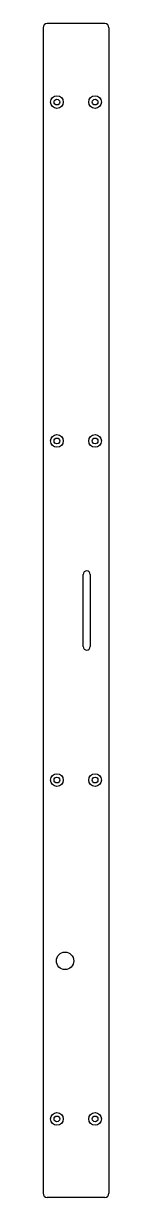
# Model space of a CAD drawing. Extents: x 0 to 76, y 0 to 1345.
import ezdxf

# ---------------------------------------------------------------- set-up
doc = ezdxf.new("R2010")
doc.units = 0
doc.layers.add('VISIBLE__ISO_', color=7, linetype='CONTINUOUS')

msp = doc.modelspace()

# ---------------------------------------------------------------- linework, layer by layer
at = {"layer": 'VISIBLE__ISO_'}
for p, q in [((71, 1345), (4.8, 1345)), ((0, 1340.2), (0, 4.8)), ((75.8, 1340.2), (75.8, 4.8)), ((46.3, 631.2), (46.3, 713.8)), ((54.3, 713.8), (54.3, 631.2)), ((71, 0), (4.8, 0))]:
    msp.add_line(p, q, dxfattribs=at)
for centre, radius in [((16, 1255), 7.25), ((16, 1255), 3.3), ((59.8, 1255), 7.25), ((59.8, 1255), 3.3), ((16, 866.7), 7.25), ((16, 866.7), 3.3), ((59.8, 866.7), 7.25), ((59.8, 866.7), 3.3), ((16, 478.3), 7.25), ((59.8, 478.3), 7.25), ((16, 478.3), 3.3), ((59.8, 478.3), 3.3), ((25.3, 271.1), 10), ((16, 90), 7.25), ((59.8, 90), 7.25), ((16, 90), 3.3), ((59.8, 90), 3.3)]:
    msp.add_circle(centre, radius, dxfattribs=at)
for centre, radius, start, end in [((4.8, 1340.2), 4.83, 90, 180), ((71, 1340.2), 4.83, 0, 90), ((50.3, 713.8), 4, 0, 180), ((50.3, 631.2), 4, 180, 0), ((4.8, 4.8), 4.83, 180, 270), ((71, 4.8), 4.83, 270, 0)]:
    msp.add_arc(centre, radius, start, end, dxfattribs=at)

doc.saveas('drawing.dxf')
